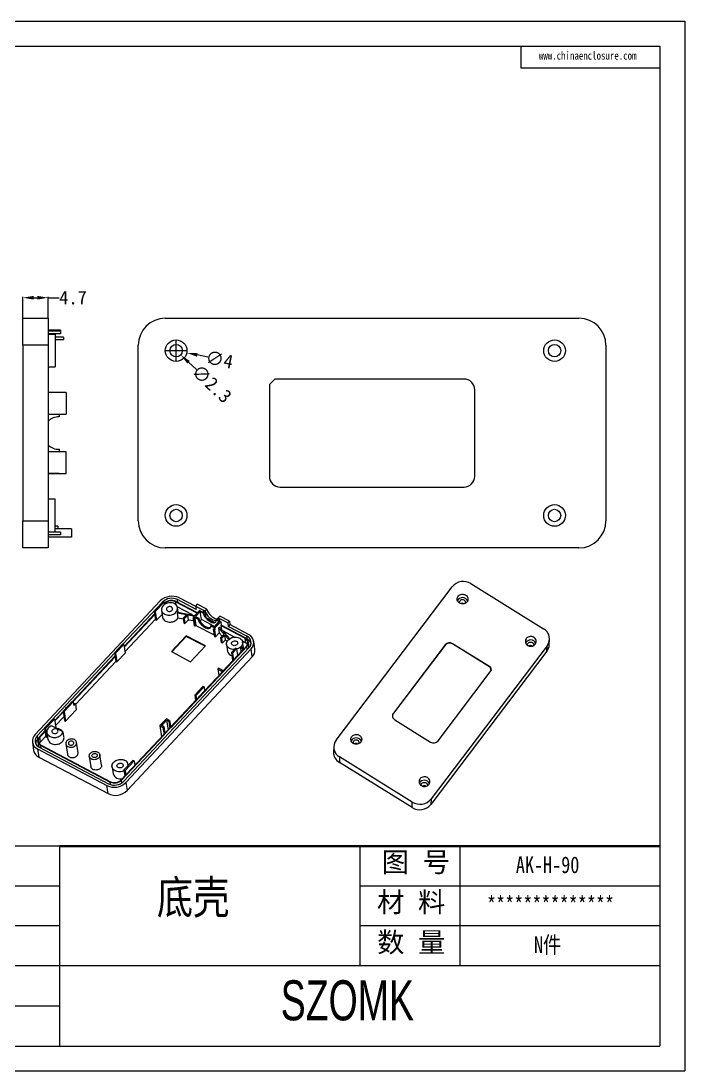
# Model space of a CAD drawing. Header units: millimetres. Extents: x -1995 to -1200, y 2406 to 2601.
# Drawn here: x -1842.8 to -1720, y 2406.4 to 2600.7 of the extents above; entities that cross this region are included whole.
import ezdxf

# ---------------------------------------------------------------- set-up
doc = ezdxf.new("R2010")
doc.units = ezdxf.units.MM
doc.layers.add('文字', color=81, linetype='Continuous')
doc.layers.add('粗实线', color=7, linetype='Continuous', lineweight=30)
doc.layers.add('细实线', color=3, linetype='Continuous', lineweight=18)
doc.styles.add('宋体', font='', dxfattribs={"width": 0.8, "height": 3.5})
doc.styles.add('长仿宋', font='', dxfattribs={"width": 0.7, "height": 4})
doc.styles.get('宋体').set_extended_font_data('SimSun')
doc.styles.get('长仿宋').set_extended_font_data('SimSun')
doc.dimstyles.new('2.5', dxfattribs={"dimtxt": 2.5, "dimasz": 2, "dimexe": 0.18, "dimexo": 0.0625, "dimgap": 0.09, "dimtad": 0, "dimdsep": 46, "dimtxsty": 'Standard', "dimcen": 2, "dimclrd": 3, "dimclre": 3, "dimclrt": 256, "dimadec": 0, "dimazin": 2, "dimtfac": 1, "dimtofl": 0, "dimtmove": 0, "dimatfit": 3, "dimfxl": 0, "dimtolj": 1, "dimtzin": 0, "dimarcsym": 0})

# ---------------------------------------------------------------- blocks, each defined once
blk = doc.blocks.new('*D189')
at = {"color": 3, "lineweight": -2, "transparency": 16777216}
for p, q in [((-1814.17, 2537.67), (-1814.17, 2541.67)), ((-1816.17, 2539.67), (-1812.17, 2539.67)), ((-1808.29, 2538.47), (-1810.25, 2538.87))]:
    blk.add_line(p, q, dxfattribs=at)
at = {"color": 3, "transparency": 16777216}
blk.add_solid([(-1810.18, 2539.2), (-1810.31, 2538.55), (-1812.21, 2539.27)], dxfattribs=at)
at = {"layer": 'Defpoints', "color": 0, "transparency": 16777216}
for p in [(-1816.13, 2540.07), (-1812.21, 2539.27)]:
    blk.add_point(p, dxfattribs=at)
at = {"transparency": 16777216, "insert": (-1806.16, 2538.04), "char_height": 2.5, "attachment_point": 5, "rotation": 348.5134}
blk.add_mtext('\\A1;∅4', dxfattribs=at)
blk = doc.blocks.new('*D190')
at = {"color": 3, "lineweight": -2, "transparency": 16777216}
for p, q in [((-1814.17, 2537.67), (-1814.17, 2541.67)), ((-1816.17, 2539.67), (-1812.17, 2539.67)), ((-1810.39, 2536.16), (-1811.86, 2537.53))]:
    blk.add_line(p, q, dxfattribs=at)
at = {"color": 3, "transparency": 16777216}
blk.add_solid([(-1811.63, 2537.77), (-1812.08, 2537.28), (-1813.32, 2538.89)], dxfattribs=at)
at = {"layer": 'Defpoints', "color": 0, "transparency": 16777216}
for p in [(-1815.01, 2540.45), (-1813.32, 2538.89)]:
    blk.add_point(p, dxfattribs=at)
at = {"transparency": 16777216, "insert": (-1807.58, 2533.55), "char_height": 2.5, "attachment_point": 5, "rotation": 317.1115}
blk.add_mtext('\\A1;∅2.3', dxfattribs=at)
blk = doc.blocks.new('*D191')
at = {"color": 3, "lineweight": -2, "transparency": 16777216}
for p, q in [((-1842.52, 2545.73), (-1842.52, 2549.65)), ((-1837.82, 2545.73), (-1837.82, 2549.65)), ((-1840.52, 2549.47), (-1839.82, 2549.47)), ((-1837.82, 2549.47), (-1835.82, 2549.47))]:
    blk.add_line(p, q, dxfattribs=at)
at = {"color": 3, "transparency": 16777216}
for points in [[(-1840.52, 2549.8), (-1840.52, 2549.13), (-1842.52, 2549.47)], [(-1839.82, 2549.8), (-1839.82, 2549.13), (-1837.82, 2549.47)]]:
    blk.add_solid(points, dxfattribs=at)
at = {"layer": 'Defpoints', "color": 0, "transparency": 16777216}
for p in [(-1837.82, 2549.47), (-1842.52, 2545.67), (-1837.82, 2545.67)]:
    blk.add_point(p, dxfattribs=at)
at = {"transparency": 16777216, "insert": (-1833.23, 2549.47), "char_height": 2.5, "attachment_point": 5}
blk.add_mtext('\\A1;4.7', dxfattribs=at)

msp = doc.modelspace()

# ---------------------------------------------------------------- linework, layer by layer
for p, q in [((-1994.872, 2600.679), (-1720.045, 2600.679)), ((-1720.045, 2600.679), (-1720.045, 2406.357)), ((-1987.761, 2596.052), (-1724.671, 2596.052)), ((-1750.375, 2596.052), (-1750.375, 2592.036)), ((-1724.671, 2596.052), (-1724.671, 2410.983)), ((-1750.375, 2592.036), (-1724.671, 2592.036)), ((-1835.713, 2447.997), (-1891.234, 2447.997)), ((-1987.761, 2410.983), (-1724.671, 2410.983)), ((-1994.872, 2406.357), (-1720.045, 2406.357))]:
    msp.add_line(p, q)
at = {"color": 7, "linetype": 'Continuous', "lineweight": 25}
for p, q in [((-1842.516, 2545.669), (-1837.816, 2545.669)), ((-1842.516, 2540.669), (-1842.516, 2545.669)), ((-1837.816, 2545.669), (-1837.816, 2540.669)), ((-1816.165, 2545.669), (-1739.665, 2545.669)), ((-1837.016, 2543.469), (-1837.816, 2543.469)), ((-1835.516, 2543.269), (-1837.816, 2543.269)), ((-1835.516, 2542.769), (-1837.816, 2542.769)), ((-1836.516, 2542.669), (-1837.816, 2542.669)), ((-1837.016, 2543.469), (-1837.016, 2543.269)), ((-1835.516, 2543.469), (-1837.016, 2543.469)), ((-1837.016, 2542.769), (-1837.016, 2542.669)), ((-1836.516, 2542.669), (-1836.516, 2536.669)), ((-1835.016, 2542.169), (-1836.516, 2542.169)), ((-1835.516, 2543.469), (-1835.516, 2543.269)), ((-1835.516, 2543.269), (-1835.516, 2542.769)), ((-1835.016, 2542.169), (-1835.016, 2541.669)), ((-1842.516, 2540.669), (-1842.516, 2508.169)), ((-1837.816, 2540.669), (-1842.516, 2540.669)), ((-1837.816, 2540.669), (-1837.816, 2508.169)), ((-1835.016, 2541.669), (-1836.516, 2541.669)), ((-1821.165, 2508.169), (-1821.165, 2540.669)), ((-1734.665, 2540.669), (-1734.665, 2508.169)), ((-1837.816, 2536.669), (-1836.516, 2536.669)), ((-1796.915, 2533.419), (-1795.915, 2534.419)), ((-1760.915, 2534.419), (-1795.915, 2534.419)), ((-1796.915, 2533.419), (-1796.915, 2516.419)), ((-1758.915, 2516.419), (-1758.915, 2532.419)), ((-1834.516, 2531.919), (-1837.816, 2531.919)), ((-1835.816, 2531.919), (-1837.816, 2531.919)), ((-1834.516, 2531.919), (-1834.516, 2527.919)), ((-1837.816, 2527.919), (-1834.516, 2527.919)), ((-1835.816, 2527.919), (-1835.816, 2527.419)), ((-1834.516, 2520.919), (-1837.816, 2520.919)), ((-1835.816, 2521.419), (-1835.816, 2520.919)), ((-1834.516, 2516.919), (-1834.516, 2520.919)), ((-1837.816, 2516.919), (-1834.516, 2516.919)), ((-1835.816, 2516.919), (-1837.816, 2516.919)), ((-1794.915, 2514.419), (-1760.915, 2514.419)), ((-1836.516, 2512.169), (-1837.816, 2512.169)), ((-1836.516, 2506.169), (-1836.516, 2512.169)), ((-1842.516, 2508.169), (-1837.816, 2508.169)), ((-1842.516, 2503.169), (-1842.516, 2508.169)), ((-1837.816, 2508.169), (-1837.816, 2503.169)), ((-1836.016, 2507.169), (-1836.516, 2507.169)), ((-1836.016, 2507.169), (-1836.016, 2506.669)), ((-1837.816, 2506.169), (-1836.516, 2506.169)), ((-1835.516, 2506.069), (-1837.816, 2506.069)), ((-1835.516, 2505.569), (-1837.816, 2505.569)), ((-1833.516, 2505.169), (-1837.816, 2505.169)), ((-1833.516, 2506.669), (-1836.516, 2506.669)), ((-1835.516, 2506.069), (-1835.516, 2505.569)), ((-1833.516, 2506.669), (-1833.516, 2505.169)), ((-1837.816, 2503.169), (-1842.516, 2503.169)), ((-1739.665, 2503.169), (-1816.165, 2503.169)), ((-1784.587, 2467.611), (-1763.098, 2495.977)), ((-1759.626, 2496.547), (-1746.186, 2488.204)), ((-1817.09, 2493.343), (-1840.244, 2468.612)), ((-1816.557, 2493.255), (-1818.221, 2491.477)), ((-1816.359, 2493.151), (-1816.557, 2493.255)), ((-1810.29, 2491.11), (-1814.268, 2493.207)), ((-1810.229, 2491.174), (-1814.207, 2493.272)), ((-1810.448, 2491.773), (-1813.904, 2493.595)), ((-1810.528, 2492.298), (-1813.602, 2493.918)), ((-1816.695, 2493.135), (-1823.989, 2485.344)), ((-1818.221, 2491.477), (-1817.978, 2489.879)), ((-1818.221, 2491.477), (-1818.024, 2491.373)), ((-1818.024, 2491.373), (-1816.359, 2493.151)), ((-1818.024, 2491.373), (-1817.78, 2489.775)), ((-1816.872, 2491.636), (-1816.677, 2490.358)), ((-1816.359, 2493.151), (-1816.294, 2492.72)), ((-1816.3, 2492.927), (-1816.322, 2492.904)), ((-1816.221, 2492.885), (-1816.305, 2492.795)), ((-1811.154, 2490.772), (-1813.944, 2492.243)), ((-1813.779, 2491.256), (-1813.906, 2492.089)), ((-1813.873, 2491.273), (-1810.687, 2490.686)), ((-1809.861, 2491.568), (-1810.92, 2490.436)), ((-1810.571, 2490.494), (-1809.724, 2491.399)), ((-1810.243, 2492.735), (-1810.546, 2492.412)), ((-1810.546, 2492.412), (-1808.966, 2491.579)), ((-1810.546, 2492.412), (-1810.448, 2491.773)), ((-1808.466, 2491.798), (-1810.243, 2492.735)), ((-1809.268, 2491.255), (-1809.861, 2491.568)), ((-1809.495, 2489.897), (-1809.724, 2491.399)), ((-1809.724, 2491.399), (-1809.132, 2491.087)), ((-1809.268, 2491.255), (-1808.966, 2491.579)), ((-1809.071, 2491.151), (-1808.768, 2491.475)), ((-1808.768, 2491.475), (-1808.466, 2491.798)), ((-1808.581, 2490.244), (-1808.768, 2491.475)), ((-1818.142, 2490.959), (-1823.799, 2484.917)), ((-1818.126, 2490.851), (-1823.783, 2484.808)), ((-1817.994, 2489.988), (-1823.651, 2483.945)), ((-1817.978, 2489.879), (-1817.78, 2489.775)), ((-1817.78, 2489.775), (-1816.755, 2490.871)), ((-1812.267, 2490.776), (-1813.95, 2491.086)), ((-1813.95, 2491.086), (-1813.819, 2490.223)), ((-1813.819, 2490.223), (-1812.841, 2490.043)), ((-1812.857, 2490.145), (-1812.267, 2490.776)), ((-1812.659, 2490.041), (-1812.857, 2490.145)), ((-1812.857, 2490.145), (-1812.725, 2489.283)), ((-1812.725, 2489.283), (-1812.528, 2489.179)), ((-1812.015, 2490.729), (-1812.659, 2490.041)), ((-1812.659, 2490.041), (-1812.528, 2489.179)), ((-1812.528, 2489.179), (-1811.883, 2489.867)), ((-1810.847, 2490.514), (-1812.015, 2490.729)), ((-1811.883, 2489.867), (-1812.015, 2490.729)), ((-1811.883, 2489.867), (-1810.984, 2489.701)), ((-1811.038, 2490.051), (-1810.886, 2490.213)), ((-1810.84, 2489.947), (-1811.038, 2490.051)), ((-1811.038, 2490.051), (-1810.842, 2488.773)), ((-1810.886, 2490.213), (-1810.92, 2490.436)), ((-1810.92, 2490.436), (-1810.13, 2490.02)), ((-1810.886, 2490.213), (-1810.689, 2490.109)), ((-1810.689, 2490.109), (-1810.84, 2489.947)), ((-1810.84, 2489.947), (-1810.645, 2488.669)), ((-1810.689, 2490.109), (-1810.494, 2488.83)), ((-1810.571, 2490.494), (-1809.979, 2490.181)), ((-1810.13, 2490.02), (-1809.979, 2490.181)), ((-1809.751, 2489.624), (-1809.495, 2489.897)), ((-1807.627, 2488.912), (-1809.495, 2489.897)), ((-1809.132, 2491.087), (-1809.071, 2491.151)), ((-1807.038, 2489.387), (-1808.504, 2490.16)), ((-1807.017, 2488.619), (-1806.169, 2489.525)), ((-1805.911, 2489.485), (-1806.97, 2488.354)), ((-1806.701, 2489.902), (-1806.762, 2489.837)), ((-1806.762, 2489.837), (-1806.169, 2489.525)), ((-1806.701, 2489.902), (-1806.398, 2490.225)), ((-1806.504, 2489.797), (-1806.201, 2490.121)), ((-1806.504, 2489.797), (-1805.911, 2489.485)), ((-1806.096, 2490.548), (-1806.398, 2490.225)), ((-1806.201, 2490.121), (-1806.121, 2489.596)), ((-1804.621, 2489.288), (-1806.201, 2490.121)), ((-1804.318, 2489.611), (-1806.096, 2490.548)), ((-1805.911, 2489.485), (-1805.814, 2488.846)), ((-1804.318, 2489.611), (-1804.621, 2489.288)), ((-1804.621, 2489.288), (-1804.523, 2488.649)), ((-1804.318, 2489.611), (-1804.221, 2488.972)), ((-1810.645, 2488.669), (-1810.842, 2488.773)), ((-1810.494, 2488.83), (-1810.645, 2488.669)), ((-1810.494, 2488.83), (-1807.13, 2487.057)), ((-1807.609, 2488.932), (-1807.76, 2488.77)), ((-1807.76, 2488.77), (-1806.97, 2488.354)), ((-1807.609, 2488.932), (-1807.017, 2488.619)), ((-1807.134, 2488.234), (-1807.285, 2488.072)), ((-1807.285, 2488.072), (-1807.09, 2486.794)), ((-1807.285, 2488.072), (-1807.088, 2487.968)), ((-1806.936, 2488.13), (-1807.134, 2488.234)), ((-1807.088, 2487.968), (-1806.936, 2488.13)), ((-1807.088, 2487.968), (-1806.893, 2486.69)), ((-1806.936, 2488.13), (-1806.97, 2488.354)), ((-1806.173, 2487.459), (-1806.893, 2486.69)), ((-1806.304, 2488.322), (-1806.143, 2488.494)), ((-1806.304, 2488.322), (-1805.3, 2487.189)), ((-1806.304, 2488.322), (-1806.173, 2487.459)), ((-1805.625, 2486.841), (-1806.173, 2487.459)), ((-1804.255, 2486.362), (-1806.143, 2488.494)), ((-1805.814, 2488.846), (-1805.874, 2488.781)), ((-1801.431, 2486.438), (-1805.874, 2488.781)), ((-1805.874, 2488.781), (-1805.765, 2488.066)), ((-1801.37, 2486.503), (-1805.814, 2488.846)), ((-1803.354, 2486.659), (-1805.539, 2487.811)), ((-1804.221, 2488.972), (-1804.523, 2488.649)), ((-1801.067, 2486.826), (-1804.523, 2488.649)), ((-1800.765, 2487.149), (-1804.221, 2488.972)), ((-1812.31, 2486.891), (-1815.034, 2483.981)), ((-1812.295, 2486.795), (-1814.964, 2483.944)), ((-1808.755, 2485.016), (-1812.31, 2486.891)), ((-1812.295, 2486.795), (-1812.31, 2486.891)), ((-1808.81, 2484.957), (-1812.295, 2486.795)), ((-1807.09, 2486.794), (-1806.893, 2486.69)), ((-1805.3, 2487.189), (-1805.944, 2486.501)), ((-1805.944, 2486.501), (-1805.747, 2486.396)), ((-1805.944, 2486.501), (-1805.813, 2485.638)), ((-1805.615, 2485.534), (-1805.813, 2485.638)), ((-1805.747, 2486.396), (-1805.157, 2487.027)), ((-1805.747, 2486.396), (-1805.615, 2485.534)), ((-1805.025, 2486.164), (-1805.615, 2485.534)), ((-1805.157, 2487.027), (-1804.441, 2486.219)), ((-1805.025, 2486.164), (-1805.157, 2487.027)), ((-1804.735, 2485.836), (-1805.025, 2486.164)), ((-1801.299, 2485.575), (-1801.897, 2485.891)), ((-1801.664, 2484.458), (-1801.859, 2485.736)), ((-1801.431, 2486.438), (-1801.299, 2485.575)), ((-1800.97, 2486.187), (-1801.067, 2486.826)), ((-1800.97, 2486.187), (-1800.993, 2486.199)), ((-1800.698, 2485.12), (-1800.795, 2485.759)), ((-1799.577, 2484.408), (-1799.807, 2485.91)), ((-1763.026, 2485.438), (-1763.028, 2485.394)), ((-1755.998, 2481.03), (-1763.028, 2485.394)), ((-1755.996, 2481.073), (-1763.026, 2485.438)), ((-1745.137, 2485.228), (-1745.093, 2486.242)), ((-1825.552, 2483.675), (-1839.849, 2468.404)), ((-1824.051, 2485.376), (-1825.565, 2483.76)), ((-1825.565, 2483.76), (-1825.367, 2483.656)), ((-1825.565, 2483.76), (-1825.452, 2483.025)), ((-1825.367, 2483.656), (-1823.854, 2485.272)), ((-1825.367, 2483.656), (-1825.123, 2482.058)), ((-1825.123, 2482.058), (-1823.61, 2483.675)), ((-1823.854, 2485.272), (-1824.051, 2485.376)), ((-1823.854, 2485.272), (-1823.61, 2483.675)), ((-1823.852, 2459.969), (-1800.698, 2484.7)), ((-1823.457, 2459.76), (-1800.303, 2484.492)), ((-1815.167, 2469.875), (-1801.093, 2484.908)), ((-1815.034, 2483.981), (-1811.479, 2482.107)), ((-1811.479, 2482.107), (-1808.755, 2485.016)), ((-1805.561, 2480.262), (-1801.853, 2484.222)), ((-1804.825, 2485.284), (-1804.63, 2484.006)), ((-1803.181, 2484.607), (-1803.938, 2483.799)), ((-1803.938, 2483.799), (-1803.719, 2482.361)), ((-1803.938, 2483.799), (-1803.741, 2483.694)), ((-1803.741, 2483.694), (-1802.984, 2484.503)), ((-1803.741, 2483.694), (-1803.545, 2482.415)), ((-1802.984, 2484.503), (-1803.181, 2484.607)), ((-1802.984, 2484.503), (-1802.789, 2483.223)), ((-1802.106, 2483.952), (-1802.212, 2484.647)), ((-1802.212, 2484.647), (-1801.892, 2484.478)), ((-1801.741, 2484.64), (-1802.061, 2484.808)), ((-1801.892, 2484.478), (-1801.741, 2484.64)), ((-1801.892, 2484.478), (-1801.853, 2484.222)), ((-1801.853, 2484.222), (-1801.702, 2484.384)), ((-1801.741, 2484.64), (-1801.702, 2484.384)), ((-1801.702, 2484.384), (-1801.172, 2484.95)), ((-1801.664, 2484.458), (-1801.66, 2484.429)), ((-1800.074, 2482.99), (-1800.303, 2484.492)), ((-1764.417, 2485.166), (-1773.968, 2472.559)), ((-1764.415, 2485.209), (-1773.966, 2472.602)), ((-1745.567, 2484.052), (-1767.055, 2455.685)), ((-1745.523, 2485.066), (-1767.012, 2456.7)), ((-1764.417, 2485.166), (-1764.415, 2485.209)), ((-1745.567, 2484.052), (-1745.523, 2485.066)), ((-1825.469, 2483.133), (-1833.339, 2474.727)), ((-1825.452, 2483.025), (-1833.26, 2474.685)), ((-1825.321, 2482.162), (-1832.779, 2474.196)), ((-1825.452, 2483.025), (-1825.321, 2482.162)), ((-1825.321, 2482.162), (-1825.123, 2482.058)), ((-1823.228, 2458.258), (-1800.074, 2482.99)), ((-1803.719, 2482.361), (-1803.637, 2482.317)), ((-1808.89, 2476.706), (-1805.712, 2480.101)), ((-1806.311, 2480.893), (-1806.462, 2480.731)), ((-1806.462, 2480.731), (-1806.291, 2479.613)), ((-1806.462, 2480.731), (-1805.751, 2480.356)), ((-1805.6, 2480.518), (-1806.311, 2480.893)), ((-1806.291, 2479.613), (-1806.209, 2479.569)), ((-1805.751, 2480.356), (-1805.6, 2480.518)), ((-1805.751, 2480.356), (-1805.712, 2480.101)), ((-1805.712, 2480.101), (-1805.561, 2480.262)), ((-1805.6, 2480.518), (-1805.561, 2480.262)), ((-1765.695, 2467.468), (-1755.864, 2480.446)), ((-1755.998, 2481.03), (-1755.996, 2481.073)), ((-1755.872, 2480.434), (-1755.998, 2481.03)), ((-1755.996, 2481.073), (-1755.864, 2480.446)), ((-1809.2, 2477.545), (-1810.713, 2475.929)), ((-1810.713, 2475.929), (-1810.516, 2475.825)), ((-1810.713, 2475.929), (-1810.56, 2474.923)), ((-1810.516, 2475.825), (-1809.002, 2477.441)), ((-1810.516, 2475.825), (-1810.403, 2475.09)), ((-1810.403, 2475.09), (-1808.89, 2476.706)), ((-1809.002, 2477.441), (-1809.2, 2477.545)), ((-1809.002, 2477.441), (-1808.89, 2476.706)), ((-1833.399, 2474.759), (-1835.064, 2472.981)), ((-1834.866, 2472.876), (-1833.201, 2474.654)), ((-1833.399, 2474.759), (-1833.201, 2474.654)), ((-1833.201, 2474.654), (-1833.104, 2474.015)), ((-1833.145, 2474.286), (-1832.999, 2474.443)), ((-1833.104, 2474.015), (-1832.801, 2474.339)), ((-1832.999, 2474.443), (-1832.801, 2474.339)), ((-1832.801, 2474.339), (-1832.631, 2473.22)), ((-1815.184, 2469.984), (-1810.403, 2475.09)), ((-1835.051, 2472.899), (-1836.6, 2471.244)), ((-1835.035, 2472.79), (-1836.584, 2471.135)), ((-1834.903, 2471.927), (-1836.452, 2470.273)), ((-1835.064, 2472.981), (-1834.795, 2471.223)), ((-1835.064, 2472.981), (-1834.866, 2472.876)), ((-1834.866, 2472.876), (-1834.598, 2471.119)), ((-1834.496, 2473.663), (-1834.647, 2473.501)), ((-1834.647, 2473.501), (-1834.6, 2473.476)), ((-1834.647, 2473.501), (-1834.637, 2473.436)), ((-1834.598, 2471.119), (-1832.631, 2473.22)), ((-1834.448, 2473.638), (-1834.496, 2473.663)), ((-1773.966, 2472.602), (-1773.968, 2472.559)), ((-1836.836, 2471.595), (-1838.5, 2469.817)), ((-1838.303, 2469.713), (-1836.638, 2471.491)), ((-1837.148, 2470.259), (-1835.095, 2469.176)), ((-1836.638, 2471.491), (-1836.836, 2471.595)), ((-1836.638, 2471.491), (-1836.394, 2469.893)), ((-1836.414, 2469.872), (-1836.394, 2469.893)), ((-1834.795, 2471.223), (-1834.598, 2471.119)), ((-1815.969, 2471.562), (-1817.18, 2470.269)), ((-1817.18, 2470.269), (-1816.588, 2469.956)), ((-1817.18, 2470.269), (-1816.863, 2468.19)), ((-1816.831, 2470.326), (-1815.923, 2471.296)), ((-1816.436, 2470.118), (-1816.831, 2470.326)), ((-1816.588, 2469.956), (-1816.436, 2470.118)), ((-1816.588, 2469.956), (-1816.378, 2468.582)), ((-1816.436, 2470.118), (-1816.227, 2468.744)), ((-1815.377, 2471.249), (-1815.969, 2471.562)), ((-1815.923, 2471.296), (-1815.528, 2471.088)), ((-1815.923, 2471.296), (-1815.647, 2469.489)), ((-1815.528, 2471.088), (-1815.377, 2471.249)), ((-1815.528, 2471.088), (-1815.319, 2469.714)), ((-1815.377, 2471.249), (-1815.167, 2469.875)), ((-1773.7, 2471.347), (-1767.084, 2467.239)), ((-1839.752, 2467.765), (-1839.849, 2468.404)), ((-1838.421, 2469.299), (-1839.454, 2468.196)), ((-1838.405, 2469.19), (-1839.375, 2468.154)), ((-1839.244, 2467.291), (-1839.375, 2468.154)), ((-1838.273, 2468.328), (-1839.244, 2467.291)), ((-1838.5, 2469.817), (-1838.257, 2468.219)), ((-1838.5, 2469.817), (-1838.303, 2469.713)), ((-1838.303, 2469.713), (-1838.059, 2468.115)), ((-1838.257, 2468.219), (-1838.059, 2468.115)), ((-1838.059, 2468.115), (-1837.942, 2468.241)), ((-1838.058, 2469.006), (-1837.863, 2467.728)), ((-1834.998, 2468.537), (-1835.095, 2469.176)), ((-1834.898, 2468.181), (-1834.995, 2468.82)), ((-1824.326, 2460.218), (-1816.457, 2468.624)), ((-1824.247, 2460.177), (-1816.378, 2468.582)), ((-1816.457, 2468.624), (-1816.378, 2468.582)), ((-1816.243, 2468.852), (-1815.398, 2469.755)), ((-1816.227, 2468.744), (-1815.319, 2469.714)), ((-1815.398, 2469.755), (-1815.319, 2469.714)), ((-1840.741, 2467.194), (-1840.511, 2465.692)), ((-1839.783, 2465.954), (-1826.946, 2459.185)), ((-1839.783, 2465.954), (-1839.553, 2464.452)), ((-1839.693, 2467.828), (-1839.752, 2467.765)), ((-1839.752, 2467.344), (-1839.655, 2466.705)), ((-1839.48, 2466.278), (-1826.643, 2459.509)), ((-1839.177, 2466.601), (-1826.34, 2459.832)), ((-1839.117, 2466.665), (-1826.28, 2459.896)), ((-1834.567, 2466.882), (-1834.275, 2464.965)), ((-1832.298, 2465.266), (-1832.59, 2467.184)), ((-1785.017, 2466.435), (-1785.061, 2465.42)), ((-1839.553, 2464.452), (-1826.716, 2457.683)), ((-1830.222, 2464.591), (-1829.93, 2462.674)), ((-1827.953, 2462.975), (-1828.245, 2464.893)), ((-1783.924, 2464.473), (-1783.967, 2463.459)), ((-1770.484, 2456.13), (-1783.924, 2464.473)), ((-1826.011, 2462.654), (-1825.816, 2461.376)), ((-1822.142, 2463.847), (-1823.807, 2462.069)), ((-1823.807, 2462.069), (-1823.637, 2460.955)), ((-1823.807, 2462.069), (-1823.609, 2461.965)), ((-1823.609, 2461.965), (-1821.945, 2463.743)), ((-1823.016, 2462.914), (-1823.046, 2463.106)), ((-1821.945, 2463.743), (-1822.142, 2463.847)), ((-1821.945, 2463.743), (-1821.816, 2462.9)), ((-1770.528, 2455.115), (-1783.967, 2463.459)), ((-1823.609, 2461.965), (-1823.481, 2461.122)), ((-1826.716, 2457.683), (-1826.946, 2459.185)), ((-1823.457, 2459.76), (-1823.228, 2458.258)), ((-1767.012, 2456.7), (-1767.055, 2455.685)), ((-1770.528, 2455.115), (-1770.484, 2456.13))]:
    msp.add_line(p, q, dxfattribs=at)
at = {"color": 8, "linetype": 'Continuous', "lineweight": 25}
for p, q in [((-1814.176, 2492.61), (-1814.268, 2493.207)), ((-1813.824, 2493.07), (-1813.904, 2493.595)), ((-1816.691, 2493.111), (-1816.695, 2493.135)), ((-1816.221, 2492.885), (-1816.204, 2492.774)), ((-1801.01, 2484.366), (-1801.093, 2484.908)), ((-1839.097, 2466.076), (-1839.177, 2466.601)), ((-1824.173, 2459.693), (-1824.247, 2460.177)), ((-1826.268, 2459.358), (-1826.34, 2459.832))]:
    msp.add_line(p, q, dxfattribs=at)
at = {"color": 7, "linetype": 'Continuous', "lineweight": 25, "flags": 128}
for points in [[(-1761.741, 2492.954), (-1761.883, 2493.061), (-1762.002, 2493.189), (-1762.092, 2493.335), (-1762.151, 2493.493), (-1762.178, 2493.658), (-1762.17, 2493.824), (-1762.128, 2493.986), (-1762.054, 2494.138), (-1761.951, 2494.275), (-1761.821, 2494.392), (-1761.669, 2494.485), (-1761.5, 2494.552), (-1761.321, 2494.589), (-1761.137, 2494.596), (-1760.954, 2494.572), (-1760.779, 2494.518), (-1760.617, 2494.437), (-1760.475, 2494.33), (-1760.356, 2494.201), (-1760.266, 2494.055), (-1760.207, 2493.897), (-1760.18, 2493.732), (-1760.188, 2493.566), (-1760.23, 2493.404), (-1760.304, 2493.252), (-1760.407, 2493.115), (-1760.537, 2492.998), (-1760.689, 2492.905), (-1760.858, 2492.839), (-1761.037, 2492.801), (-1761.221, 2492.794), (-1761.404, 2492.818), (-1761.579, 2492.872), (-1761.741, 2492.954)], [(-1760.646, 2492.928), (-1760.632, 2493.047), (-1760.65, 2493.171), (-1760.7, 2493.288), (-1760.779, 2493.391), (-1760.884, 2493.474), (-1761.007, 2493.532), (-1761.142, 2493.562), (-1761.28, 2493.563), (-1761.415, 2493.533), (-1761.537, 2493.475), (-1761.64, 2493.392), (-1761.718, 2493.289), (-1761.766, 2493.172), (-1761.782, 2493.048), (-1761.776, 2492.976)], [(-1814.481, 2492.832), (-1814.668, 2492.915), (-1814.87, 2492.974), (-1815.085, 2493.007), (-1815.306, 2493.016), (-1815.529, 2492.999), (-1815.749, 2492.956), (-1815.961, 2492.889), (-1816.16, 2492.799), (-1816.342, 2492.688), (-1816.503, 2492.558), (-1816.638, 2492.413), (-1816.746, 2492.256), (-1816.824, 2492.09), (-1816.869, 2491.919), (-1816.881, 2491.746), (-1816.86, 2491.577), (-1816.807, 2491.413), (-1816.721, 2491.26), (-1816.606, 2491.12), (-1816.463, 2490.997), (-1816.297, 2490.893), (-1816.11, 2490.81), (-1815.907, 2490.752), (-1815.693, 2490.718), (-1815.471, 2490.709), (-1815.248, 2490.727), (-1815.028, 2490.769), (-1814.817, 2490.837), (-1814.617, 2490.927), (-1814.436, 2491.038), (-1814.275, 2491.167), (-1814.139, 2491.312), (-1814.031, 2491.469), (-1813.954, 2491.635), (-1813.909, 2491.806), (-1813.896, 2491.979), (-1813.917, 2492.149), (-1813.971, 2492.312), (-1814.057, 2492.465), (-1814.172, 2492.605), (-1814.314, 2492.728), (-1814.481, 2492.832)], [(-1815.041, 2492.234), (-1815.16, 2492.281), (-1815.292, 2492.303), (-1815.429, 2492.3), (-1815.565, 2492.271), (-1815.69, 2492.218), (-1815.798, 2492.145), (-1815.882, 2492.056), (-1815.937, 2491.955), (-1815.96, 2491.848), (-1815.951, 2491.743), (-1815.908, 2491.645), (-1815.835, 2491.559), (-1815.737, 2491.491), (-1815.618, 2491.444), (-1815.486, 2491.422), (-1815.348, 2491.425), (-1815.213, 2491.454), (-1815.087, 2491.507), (-1814.98, 2491.58), (-1814.896, 2491.67), (-1814.841, 2491.77), (-1814.817, 2491.877), (-1814.827, 2491.982), (-1814.869, 2492.08), (-1814.942, 2492.166), (-1815.041, 2492.234)], [(-1816.677, 2490.358), (-1816.655, 2490.257), (-1816.593, 2490.097), (-1816.501, 2489.947), (-1816.379, 2489.811), (-1816.231, 2489.692), (-1816.06, 2489.593), (-1815.87, 2489.517), (-1815.664, 2489.464), (-1815.449, 2489.435), (-1815.227, 2489.433), (-1815.005, 2489.456), (-1814.787, 2489.504), (-1814.578, 2489.576), (-1814.383, 2489.67), (-1814.205, 2489.785), (-1814.05, 2489.917), (-1813.92, 2490.065), (-1813.819, 2490.223)], [(-1810.13, 2490.02), (-1810.095, 2489.87), (-1810.035, 2489.709), (-1809.95, 2489.542), (-1809.842, 2489.371), (-1809.715, 2489.201), (-1809.57, 2489.035), (-1809.411, 2488.877), (-1809.242, 2488.731), (-1809.066, 2488.599), (-1808.888, 2488.486), (-1808.711, 2488.392), (-1808.539, 2488.321), (-1808.376, 2488.274), (-1808.226, 2488.252), (-1808.092, 2488.256), (-1807.977, 2488.285), (-1807.884, 2488.339), (-1807.814, 2488.416), (-1807.77, 2488.515), (-1807.752, 2488.634), (-1807.76, 2488.77)], [(-1809.979, 2490.181), (-1809.944, 2490.032), (-1809.883, 2489.871), (-1809.798, 2489.704), (-1809.691, 2489.533), (-1809.563, 2489.363), (-1809.418, 2489.197), (-1809.26, 2489.039), (-1809.091, 2488.893), (-1808.915, 2488.761), (-1808.737, 2488.647), (-1808.56, 2488.554), (-1808.388, 2488.483), (-1808.225, 2488.436), (-1808.075, 2488.414), (-1807.941, 2488.418), (-1807.826, 2488.447), (-1807.789, 2488.464)], [(-1809.132, 2491.087), (-1809.096, 2490.937), (-1809.036, 2490.776), (-1808.951, 2490.609), (-1808.843, 2490.438), (-1808.716, 2490.268), (-1808.571, 2490.102), (-1808.412, 2489.944), (-1808.243, 2489.798), (-1808.068, 2489.666), (-1807.889, 2489.553), (-1807.712, 2489.459), (-1807.54, 2489.388), (-1807.377, 2489.341), (-1807.227, 2489.319), (-1807.093, 2489.323), (-1806.978, 2489.352), (-1806.885, 2489.406), (-1806.815, 2489.483), (-1806.771, 2489.582), (-1806.753, 2489.701), (-1806.762, 2489.837)], [(-1806.824, 2489.471), (-1806.825, 2489.47), (-1806.918, 2489.416), (-1807.033, 2489.387), (-1807.167, 2489.384), (-1807.317, 2489.406), (-1807.48, 2489.453), (-1807.652, 2489.524), (-1807.829, 2489.617), (-1808.007, 2489.731), (-1808.183, 2489.862), (-1808.352, 2490.009), (-1808.51, 2490.167), (-1808.655, 2490.332), (-1808.783, 2490.503), (-1808.89, 2490.673), (-1808.975, 2490.841), (-1809.036, 2491.001), (-1809.071, 2491.151)], [(-1803.415, 2484.357), (-1803.453, 2484.356), (-1803.675, 2484.368), (-1803.89, 2484.406), (-1804.092, 2484.469), (-1804.277, 2484.555), (-1804.441, 2484.663), (-1804.58, 2484.79), (-1804.691, 2484.933), (-1804.771, 2485.089), (-1804.82, 2485.255), (-1804.835, 2485.427), (-1804.816, 2485.6), (-1804.763, 2485.772), (-1804.679, 2485.937), (-1804.564, 2486.093), (-1804.422, 2486.236), (-1804.255, 2486.362), (-1804.068, 2486.469), (-1803.864, 2486.554), (-1803.648, 2486.616), (-1803.426, 2486.653), (-1803.201, 2486.664), (-1802.98, 2486.648), (-1802.767, 2486.607), (-1802.567, 2486.542), (-1802.384, 2486.453), (-1802.223, 2486.342), (-1802.088, 2486.213), (-1801.98, 2486.068), (-1801.904, 2485.91), (-1801.86, 2485.743), (-1801.85, 2485.571), (-1801.873, 2485.397), (-1801.929, 2485.227), (-1802.018, 2485.062), (-1802.136, 2484.908), (-1802.282, 2484.767), (-1802.452, 2484.643), (-1802.641, 2484.539), (-1802.847, 2484.456), (-1802.971, 2484.42)], [(-1802.994, 2485.882), (-1802.895, 2485.814), (-1802.822, 2485.728), (-1802.78, 2485.63), (-1802.77, 2485.524), (-1802.794, 2485.418), (-1802.849, 2485.317), (-1802.933, 2485.228), (-1803.04, 2485.154), (-1803.166, 2485.102), (-1803.301, 2485.073), (-1803.439, 2485.07), (-1803.571, 2485.092), (-1803.69, 2485.138), (-1803.788, 2485.206), (-1803.861, 2485.292), (-1803.903, 2485.391), (-1803.913, 2485.496), (-1803.89, 2485.602), (-1803.835, 2485.703), (-1803.751, 2485.793), (-1803.643, 2485.866), (-1803.518, 2485.918), (-1803.382, 2485.947), (-1803.245, 2485.951), (-1803.112, 2485.928), (-1802.994, 2485.882)], [(-1749.128, 2485.123), (-1748.966, 2485.042), (-1748.791, 2484.988), (-1748.608, 2484.964), (-1748.424, 2484.971), (-1748.245, 2485.008), (-1748.076, 2485.075), (-1747.924, 2485.168), (-1747.795, 2485.285), (-1747.691, 2485.422), (-1747.617, 2485.574), (-1747.575, 2485.736), (-1747.568, 2485.902), (-1747.594, 2486.067), (-1747.653, 2486.225), (-1747.744, 2486.371), (-1747.862, 2486.5), (-1748.004, 2486.607), (-1748.166, 2486.688), (-1748.341, 2486.742), (-1748.524, 2486.766), (-1748.708, 2486.759), (-1748.888, 2486.722), (-1749.056, 2486.655), (-1749.208, 2486.562), (-1749.338, 2486.445), (-1749.442, 2486.308), (-1749.515, 2486.156), (-1749.557, 2485.994), (-1749.565, 2485.828), (-1749.539, 2485.663), (-1749.479, 2485.505), (-1749.389, 2485.359), (-1749.27, 2485.23), (-1749.128, 2485.123)], [(-1749.163, 2485.146), (-1749.169, 2485.218), (-1749.153, 2485.342), (-1749.105, 2485.459), (-1749.027, 2485.562), (-1748.924, 2485.645), (-1748.802, 2485.703), (-1748.668, 2485.732), (-1748.529, 2485.732), (-1748.394, 2485.702), (-1748.271, 2485.644), (-1748.167, 2485.561), (-1748.087, 2485.458), (-1748.037, 2485.341), (-1748.019, 2485.217), (-1748.034, 2485.097)], [(-1837.148, 2470.259), (-1837.347, 2470.169), (-1837.529, 2470.058), (-1837.689, 2469.928), (-1837.825, 2469.783), (-1837.933, 2469.626), (-1838.01, 2469.46), (-1838.056, 2469.289), (-1838.068, 2469.116), (-1838.047, 2468.947), (-1837.993, 2468.783), (-1837.908, 2468.63), (-1837.793, 2468.49), (-1837.65, 2468.367), (-1837.484, 2468.263), (-1837.297, 2468.18), (-1837.094, 2468.122), (-1836.88, 2468.088), (-1836.658, 2468.079), (-1836.435, 2468.097), (-1836.215, 2468.139), (-1836.003, 2468.207), (-1835.804, 2468.297), (-1835.622, 2468.408), (-1835.462, 2468.537), (-1835.326, 2468.682), (-1835.218, 2468.839), (-1835.141, 2469.005), (-1835.095, 2469.176)], [(-1837.289, 2466.985), (-1837.102, 2466.902), (-1836.899, 2466.843), (-1836.685, 2466.81), (-1836.463, 2466.801), (-1836.24, 2466.818), (-1836.02, 2466.861), (-1835.808, 2466.928), (-1835.609, 2467.018), (-1835.427, 2467.129), (-1835.267, 2467.259), (-1835.131, 2467.404), (-1835.023, 2467.561), (-1834.946, 2467.727), (-1834.9, 2467.898), (-1834.888, 2468.071), (-1834.898, 2468.181)], [(-1836.228, 2469.604), (-1836.346, 2469.651), (-1836.479, 2469.673), (-1836.616, 2469.67), (-1836.752, 2469.641), (-1836.877, 2469.588), (-1836.985, 2469.515), (-1837.069, 2469.426), (-1837.124, 2469.325), (-1837.147, 2469.219), (-1837.137, 2469.113), (-1837.095, 2469.015), (-1837.022, 2468.929), (-1836.924, 2468.861), (-1836.805, 2468.814), (-1836.673, 2468.792), (-1836.535, 2468.795), (-1836.4, 2468.824), (-1836.274, 2468.877), (-1836.167, 2468.95), (-1836.083, 2469.04), (-1836.028, 2469.14), (-1836.004, 2469.247), (-1836.014, 2469.352), (-1836.056, 2469.45), (-1836.129, 2469.536), (-1836.228, 2469.604)], [(-1781.404, 2466.997), (-1781.546, 2467.104), (-1781.664, 2467.233), (-1781.755, 2467.379), (-1781.814, 2467.537), (-1781.84, 2467.702), (-1781.832, 2467.868), (-1781.791, 2468.03), (-1781.717, 2468.182), (-1781.613, 2468.319), (-1781.483, 2468.436), (-1781.332, 2468.529), (-1781.163, 2468.596), (-1780.984, 2468.633), (-1780.799, 2468.64), (-1780.617, 2468.616), (-1780.441, 2468.562), (-1780.28, 2468.481), (-1780.138, 2468.374), (-1780.019, 2468.245), (-1779.929, 2468.099), (-1779.869, 2467.941), (-1779.843, 2467.776), (-1779.851, 2467.61), (-1779.892, 2467.448), (-1779.966, 2467.296), (-1780.07, 2467.159), (-1780.2, 2467.042), (-1780.352, 2466.949), (-1780.52, 2466.882), (-1780.7, 2466.845), (-1780.884, 2466.838), (-1781.067, 2466.862), (-1781.242, 2466.916), (-1781.404, 2466.997)], [(-1832.973, 2467.679), (-1833.129, 2467.745), (-1833.3, 2467.786), (-1833.48, 2467.802), (-1833.664, 2467.791), (-1833.844, 2467.755), (-1834.016, 2467.694), (-1834.173, 2467.61), (-1834.31, 2467.507), (-1834.421, 2467.388), (-1834.504, 2467.256), (-1834.556, 2467.117), (-1834.574, 2466.976), (-1834.558, 2466.836), (-1834.509, 2466.702), (-1834.429, 2466.58), (-1834.319, 2466.474), (-1834.184, 2466.386), (-1834.029, 2466.321), (-1833.858, 2466.279), (-1833.678, 2466.264), (-1833.494, 2466.274), (-1833.313, 2466.311), (-1833.141, 2466.372), (-1832.985, 2466.455), (-1832.848, 2466.558), (-1832.736, 2466.678), (-1832.653, 2466.809), (-1832.602, 2466.948), (-1832.584, 2467.09), (-1832.599, 2467.23), (-1832.648, 2467.363), (-1832.729, 2467.485), (-1832.839, 2467.592), (-1832.973, 2467.679)], [(-1833.276, 2467.356), (-1833.389, 2467.399), (-1833.514, 2467.417), (-1833.644, 2467.409), (-1833.769, 2467.375), (-1833.882, 2467.318), (-1833.974, 2467.241), (-1834.039, 2467.15), (-1834.072, 2467.051), (-1834.072, 2466.951), (-1834.038, 2466.857), (-1833.973, 2466.774), (-1833.881, 2466.709), (-1833.769, 2466.667), (-1833.643, 2466.649), (-1833.513, 2466.657), (-1833.388, 2466.691), (-1833.276, 2466.748), (-1833.184, 2466.824), (-1833.119, 2466.915), (-1833.085, 2467.014), (-1833.085, 2467.114), (-1833.119, 2467.209), (-1833.184, 2467.291), (-1833.276, 2467.356)], [(-1780.309, 2466.971), (-1780.295, 2467.091), (-1780.312, 2467.215), (-1780.363, 2467.332), (-1780.442, 2467.435), (-1780.547, 2467.518), (-1780.67, 2467.576), (-1780.805, 2467.606), (-1780.943, 2467.606), (-1781.078, 2467.577), (-1781.2, 2467.519), (-1781.303, 2467.436), (-1781.381, 2467.333), (-1781.429, 2467.216), (-1781.445, 2467.092), (-1781.438, 2467.02)], [(-1833.892, 2464.469), (-1833.736, 2464.403), (-1833.565, 2464.362), (-1833.385, 2464.346), (-1833.201, 2464.357), (-1833.021, 2464.393), (-1832.849, 2464.454), (-1832.692, 2464.538), (-1832.555, 2464.641), (-1832.444, 2464.76), (-1832.361, 2464.892), (-1832.309, 2465.031), (-1832.291, 2465.173), (-1832.298, 2465.266)], [(-1828.629, 2465.388), (-1828.494, 2465.301), (-1828.384, 2465.194), (-1828.303, 2465.072), (-1828.254, 2464.939), (-1828.239, 2464.799), (-1828.257, 2464.657), (-1828.308, 2464.518), (-1828.391, 2464.387), (-1828.503, 2464.267), (-1828.64, 2464.164), (-1828.797, 2464.081), (-1828.968, 2464.02), (-1829.149, 2463.983), (-1829.333, 2463.973), (-1829.513, 2463.988), (-1829.684, 2464.03), (-1829.839, 2464.095), (-1829.974, 2464.183), (-1830.084, 2464.289), (-1830.164, 2464.411), (-1830.213, 2464.545), (-1830.229, 2464.684), (-1830.211, 2464.826), (-1830.159, 2464.965), (-1830.076, 2465.097), (-1829.965, 2465.216), (-1829.828, 2465.319), (-1829.671, 2465.403), (-1829.5, 2465.464), (-1829.319, 2465.5), (-1829.135, 2465.511), (-1828.955, 2465.495), (-1828.784, 2465.454), (-1828.629, 2465.388)], [(-1828.931, 2465.065), (-1828.839, 2465), (-1828.774, 2464.918), (-1828.741, 2464.823), (-1828.741, 2464.723), (-1828.774, 2464.624), (-1828.839, 2464.533), (-1828.931, 2464.457), (-1829.043, 2464.4), (-1829.169, 2464.366), (-1829.299, 2464.358), (-1829.424, 2464.376), (-1829.537, 2464.418), (-1829.629, 2464.483), (-1829.694, 2464.566), (-1829.727, 2464.66), (-1829.727, 2464.76), (-1829.694, 2464.859), (-1829.629, 2464.95), (-1829.537, 2465.027), (-1829.425, 2465.084), (-1829.299, 2465.118), (-1829.169, 2465.126), (-1829.044, 2465.108), (-1828.931, 2465.065)], [(-1823.786, 2461.93), (-1823.956, 2461.854), (-1824.168, 2461.787), (-1824.388, 2461.744), (-1824.611, 2461.727), (-1824.833, 2461.735), (-1825.047, 2461.769), (-1825.25, 2461.828), (-1825.437, 2461.91), (-1825.603, 2462.014), (-1825.746, 2462.138), (-1825.861, 2462.277), (-1825.946, 2462.431), (-1826, 2462.594), (-1826.021, 2462.764), (-1826.009, 2462.936), (-1825.963, 2463.107), (-1825.886, 2463.273), (-1825.778, 2463.431), (-1825.642, 2463.576), (-1825.482, 2463.705), (-1825.3, 2463.816), (-1825.101, 2463.906), (-1824.889, 2463.973), (-1824.669, 2464.016), (-1824.446, 2464.033), (-1824.225, 2464.025), (-1824.01, 2463.991), (-1823.807, 2463.932), (-1823.621, 2463.85), (-1823.621, 2463.85)], [(-1827.953, 2462.975), (-1827.946, 2462.882), (-1827.964, 2462.74), (-1828.016, 2462.601), (-1828.099, 2462.469), (-1828.211, 2462.35), (-1828.347, 2462.247), (-1828.504, 2462.163), (-1828.676, 2462.102), (-1828.856, 2462.066), (-1829.04, 2462.055), (-1829.22, 2462.071), (-1829.391, 2462.112), (-1829.547, 2462.178), (-1829.682, 2462.265), (-1829.791, 2462.372), (-1829.872, 2462.494), (-1829.921, 2462.627), (-1829.93, 2462.674)], [(-1824.181, 2463.252), (-1824.082, 2463.184), (-1824.009, 2463.098), (-1823.967, 2463), (-1823.957, 2462.894), (-1823.98, 2462.788), (-1824.036, 2462.687), (-1824.12, 2462.598), (-1824.227, 2462.524), (-1824.353, 2462.472), (-1824.488, 2462.443), (-1824.626, 2462.44), (-1824.758, 2462.462), (-1824.877, 2462.508), (-1824.975, 2462.576), (-1825.048, 2462.662), (-1825.09, 2462.761), (-1825.1, 2462.866), (-1825.077, 2462.972), (-1825.021, 2463.073), (-1824.938, 2463.163), (-1824.83, 2463.236), (-1824.705, 2463.288), (-1824.569, 2463.317), (-1824.432, 2463.321), (-1824.299, 2463.298), (-1824.181, 2463.252)], [(-1768.791, 2459.167), (-1768.629, 2459.086), (-1768.454, 2459.032), (-1768.271, 2459.008), (-1768.087, 2459.015), (-1767.907, 2459.052), (-1767.739, 2459.119), (-1767.587, 2459.212), (-1767.457, 2459.329), (-1767.354, 2459.466), (-1767.28, 2459.618), (-1767.238, 2459.78), (-1767.23, 2459.946), (-1767.257, 2460.111), (-1767.316, 2460.269), (-1767.406, 2460.415), (-1767.525, 2460.544), (-1767.667, 2460.651), (-1767.829, 2460.732), (-1768.004, 2460.786), (-1768.187, 2460.81), (-1768.371, 2460.803), (-1768.55, 2460.766), (-1768.719, 2460.699), (-1768.871, 2460.606), (-1769.001, 2460.489), (-1769.104, 2460.352), (-1769.178, 2460.2), (-1769.22, 2460.038), (-1769.227, 2459.872), (-1769.201, 2459.707), (-1769.142, 2459.549), (-1769.052, 2459.403), (-1768.933, 2459.274), (-1768.791, 2459.167)], [(-1768.826, 2459.19), (-1768.832, 2459.262), (-1768.816, 2459.386), (-1768.768, 2459.503), (-1768.69, 2459.606), (-1768.587, 2459.689), (-1768.465, 2459.747), (-1768.33, 2459.776), (-1768.192, 2459.776), (-1768.057, 2459.746), (-1767.934, 2459.688), (-1767.829, 2459.605), (-1767.75, 2459.502), (-1767.7, 2459.385), (-1767.682, 2459.261), (-1767.696, 2459.141)]]:
    msp.add_lwpolyline(points, dxfattribs=at)
at = {"color": 7, "linetype": 'Continuous', "lineweight": 25}
for centre, radius in [((-1814.165, 2539.669), 2), ((-1814.165, 2539.669), 1.15), ((-1744.165, 2539.669), 2), ((-1744.165, 2539.669), 1.15), ((-1814.165, 2509.169), 2), ((-1744.165, 2509.169), 2), ((-1814.165, 2509.169), 1.15), ((-1744.165, 2509.169), 1.15)]:
    msp.add_circle(centre, radius, dxfattribs=at)
for centre, radius, start, end in [((-1816.165, 2540.669), 5, 90, 180), ((-1739.665, 2540.669), 5, 0, 90), ((-1760.915, 2532.419), 2, 0, 90), ((-1835.816, 2524.419), 3, 90, 131.81031), ((-1835.816, 2524.419), 3, 228.18969, 270), ((-1794.915, 2516.419), 2, 180, 270), ((-1760.915, 2516.419), 2, 270, 0), ((-1816.165, 2508.169), 5, 180, 270), ((-1739.665, 2508.169), 5, 270, 0), ((-1761.041, 2494.304), 2.652, 57.76506, 140.89269), ((-1814.943, 2491.188), 3.042, 63.8385, 134.88346), ((-1814.977, 2491.406), 2.438, 63.90746, 134.81449), ((-1815.013, 2491.639), 1.821, 63.74324, 134.97872), ((-1815.02, 2491.683), 1.7, 63.74324, 134.97872), ((-1761.212, 2492.925), 1.035, 23.11842, 151.94628), ((-1814.871, 2491.577), 1.044, 331.95539, 343.08222), ((-1806.45, 2492.087), 2.398, 194.79631, 262.74031), ((-1806.075, 2492.461), 2.481, 195.50252, 258.27014), ((-1761.239, 2492.293), 0.626, 58.43913, 116.9426), ((-1747.24, 2486.342), 2.139, 323.3771, 60.49258), ((-1801.806, 2485.606), 0.912, 313.98139, 65.72291), ((-1801.772, 2485.612), 0.978, 313.98139, 65.72291), ((-1801.803, 2484.589), 1.108, 39.53831, 62.91746), ((-1801.594, 2485.639), 1.298, 313.64696, 66.05734), ((-1801.626, 2484.864), 1.477, 25.87515, 63.62185), ((-1801.428, 2485.665), 1.626, 313.78806, 65.91625), ((-1763.594, 2484.495), 1.062, 57.82617, 140.83159), ((-1763.592, 2484.539), 1.062, 57.82617, 140.83159), ((-1748.599, 2485.095), 1.035, 23.11842, 151.94628), ((-1803.55, 2484.235), 1.103, 191.97595, 254.65358), ((-1803.13, 2485.658), 1.366, 312.23682, 321.53584), ((-1801.611, 2484.987), 0.923, 337.69052, 8.29158), ((-1801.285, 2484.21), 1.719, 314.78602, 6.63568), ((-1748.627, 2484.463), 0.626, 58.44969, 116.93204), ((-1747.23, 2485.327), 2.096, 322.53303, 357.29645), ((-1773.302, 2472.049), 0.838, 142.51947, 175.81475), ((-1773.28, 2472.091), 0.855, 143.2989, 240.57078), ((-1839.119, 2467.438), 1.626, 133.78806, 245.91625), ((-1838.953, 2467.464), 1.298, 133.64696, 246.05734), ((-1838.775, 2467.492), 0.978, 133.98139, 245.72291), ((-1838.742, 2467.497), 0.912, 133.98139, 245.72291), ((-1836.248, 2468.349), 1.39, 38.08466, 86.30955), ((-1835.87, 2468.686), 0.885, 350.31421, 27.03935), ((-1780.875, 2466.969), 1.035, 23.11842, 151.94628), ((-1838.728, 2466.753), 1.439, 135.34125, 171.88732), ((-1838.748, 2466.849), 0.918, 188.98498, 219.46953), ((-1838.457, 2466.538), 1.089, 136.2181, 157.94294), ((-1836.851, 2467.917), 1.03, 190.57168, 244.84092), ((-1782.87, 2466.335), 2.139, 143.3771, 240.49258), ((-1780.902, 2466.337), 0.626, 58.43913, 116.9426), ((-1766.518, 2468.138), 1.062, 237.82617, 320.83159), ((-1838.837, 2465.997), 1.702, 190.31671, 245.09589), ((-1833.598, 2465.092), 0.689, 190.65521, 244.7574), ((-1782.854, 2465.365), 2.208, 178.55729, 239.70356), ((-1824.018, 2462.954), 0.98, 356.15019, 66.10455), ((-1825.535, 2461.465), 1.821, 243.74324, 314.97872), ((-1825.528, 2461.421), 1.7, 243.74324, 314.97872), ((-1824.504, 2461.796), 1.378, 197.75313, 288.05901), ((-1768.262, 2459.139), 1.035, 23.11842, 151.94628), ((-1825.604, 2461.916), 3.042, 243.8385, 314.88346), ((-1825.375, 2460.415), 3.043, 243.84793, 314.87402), ((-1825.571, 2461.698), 2.438, 243.90746, 314.81449), ((-1768.289, 2458.507), 0.626, 58.44969, 116.93204), ((-1769.069, 2458.373), 2.652, 237.76506, 320.89269), ((-1769.114, 2457.363), 2.655, 237.83032, 320.82743)]:
    msp.add_arc(centre, radius, start, end, dxfattribs=at)
at = {"layer": '粗实线', "color": 7, "lineweight": 40}
msp.add_line((-1724.671, 2447.997), (-1835.713, 2447.997), dxfattribs=at)
at = {"layer": '细实线', "color": 7}
for p, q in [((-1835.713, 2447.997), (-1835.713, 2410.983)), ((-1780.192, 2447.997), (-1780.192, 2425.789)), ((-1761.685, 2447.997), (-1761.685, 2425.945)), ((-1835.713, 2440.594), (-1891.234, 2440.594)), ((-1724.671, 2440.594), (-1780.192, 2440.594)), ((-1835.713, 2433.192), (-1891.234, 2433.192)), ((-1724.671, 2433.192), (-1780.192, 2433.192)), ((-1724.671, 2425.789), (-1891.234, 2425.789)), ((-1835.713, 2418.386), (-1891.234, 2418.386))]:
    msp.add_line(p, q, dxfattribs=at)

# ---------------------------------------------------------------- texts
at = {"layer": '文字', "color": 0, "attachment_point": 1, "style": '宋体'}
for s, insert, char_height, width in [('www.chinaenclosure.com', (-1747.064, 2595.035), 1.50797, 26.4936), ('{\\H1.111x;AK-H-90}', (-1751.328, 2446.063), 2.77604, 32.09411), ('底壳', (-1817.743, 2441.606), 6.169, 78.86808), ('{\\H1.111x;**************}', (-1756.667, 2438.661), 2.77604, 32.09411), ('{\\H1.111x;N件}', (-1747.97, 2431.258), 2.77604, 32.09411)]:
    msp.add_mtext(s, dxfattribs=dict(at, insert=insert, char_height=char_height, width=width))
at = {"layer": '粗实线', "insert": (-1794.817, 2423.138), "char_height": 7.40277, "width": 83.01469, "attachment_point": 1, "style": '长仿宋'}
msp.add_mtext('{\\fSTXinwei|b0|i0|c134|p2;SZOMK}', dxfattribs=at)
at = {"layer": '细实线', "color": 7, "char_height": 3.70138, "attachment_point": 1}
for s, insert, width in [('{\\fSimSun|b0|i0|c134|p54;图 号}', (-1776.122, 2446.873), 18.50691), ('{\\fSimSun|b0|i0|c134|p54;材 料   }', (-1776.999, 2439.471), 18.50691), ('{\\fSimSun|b0|i0|c134|p54;数 量}', (-1776.982, 2432.031), 16.72331)]:
    msp.add_mtext(s, dxfattribs=dict(at, insert=insert, width=width))

# ---------------------------------------------------------------- dimensions: what is measured, and where the dimension line sits
dim = msp.add_linear_dim(base=(-1837.816, 2549.467), p1=(-1842.516, 2545.669), p2=(-1837.816, 2545.669), dimstyle='2.5')
dim.commit()
dim.dimension.update_dxf_attribs({"geometry": '*D191', "text_midpoint": (-1833.226, 2549.467)})
for p1, p2, picture, middle in [((-1816.125, 2540.067), (-1812.205, 2539.271), '*D189', (-1806.156, 2538.041)), ((-1815.008, 2540.452), (-1813.323, 2538.886), '*D190', (-1807.579, 2533.551))]:
    dim = msp.add_diameter_dim_2p(p1=p1, p2=p2, dimstyle='2.5')
    dim.commit()
    dim.dimension.update_dxf_attribs({"geometry": picture, "text_midpoint": middle})

doc.saveas('drawing.dxf')
